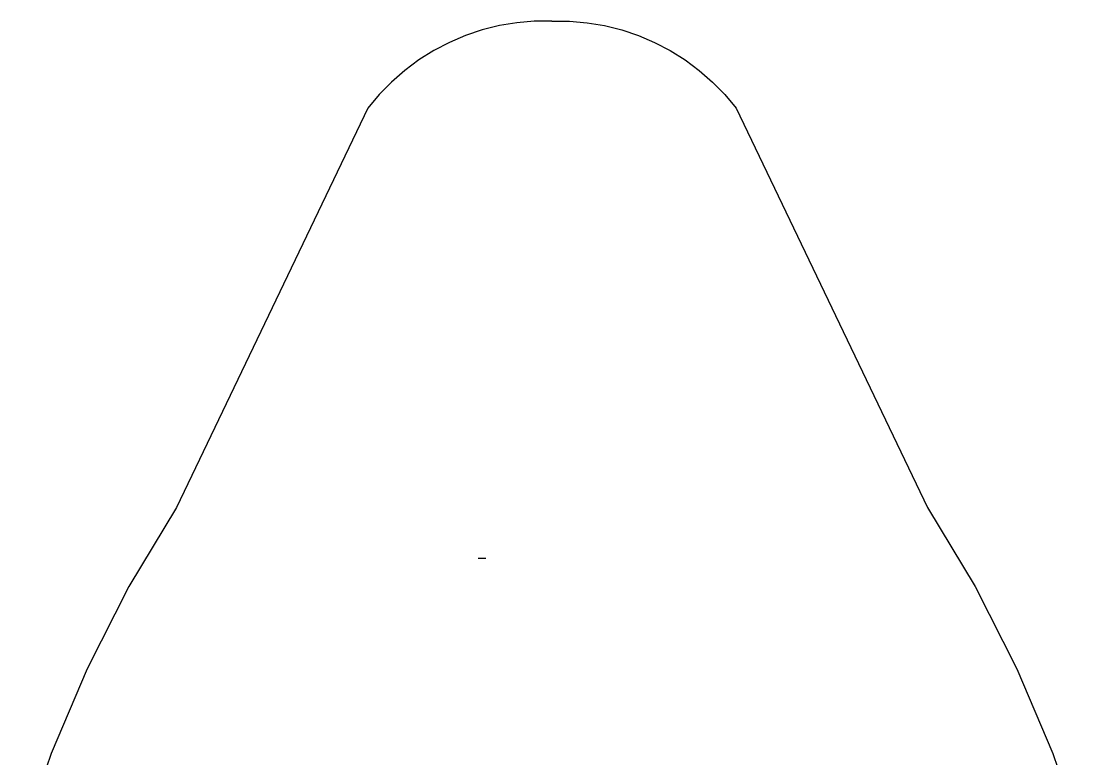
# Model space of a CAD drawing. Header units: metres. Extents: x 132 to 164, y 0 to 129.
# Drawn here: x 139.62 to 162.6, y 113.4 to 129.36 of the extents above; entities that cross this region are included whole.
import ezdxf

# ---------------------------------------------------------------- set-up
doc = ezdxf.new("R2010")
doc.units = ezdxf.units.M

msp = doc.modelspace()

# ---------------------------------------------------------------- linework, layer by layer
at = {"layer": 'Arm'}
for p, q in [((149.602, 129.176), (149.24, 129.055)), ((149.602, 129.176, 4), (149.24, 129.055, 4)), ((149.972, 129.268), (149.602, 129.176)), ((149.972, 129.268, 4), (149.602, 129.176, 4)), ((149.602, 129.176), (149.602, 129.176, 4)), ((150.348, 129.33), (149.972, 129.268)), ((150.348, 129.33, 4), (149.972, 129.268, 4)), ((149.972, 129.268), (149.972, 129.268, 4)), ((150.728, 129.362), (150.348, 129.33)), ((150.728, 129.362, 4), (150.348, 129.33, 4)), ((150.348, 129.33), (150.348, 129.33, 4)), ((151.11, 129.364), (150.728, 129.362)), ((151.11, 129.364, 4), (150.728, 129.362, 4)), ((150.728, 129.362), (150.728, 129.362, 4)), ((151.11, 129.364), (151.493, 129.362)), ((151.11, 129.364, 4), (151.493, 129.362, 4)), ((151.11, 129.364), (151.11, 129.364, 4)), ((151.493, 129.362), (151.873, 129.33)), ((151.493, 129.362, 4), (151.873, 129.33, 4)), ((151.493, 129.362), (151.493, 129.362, 4)), ((151.873, 129.33), (152.249, 129.268)), ((151.873, 129.33, 4), (152.249, 129.268, 4)), ((151.873, 129.33), (151.873, 129.33, 4)), ((152.249, 129.268), (152.62, 129.176)), ((152.249, 129.268, 4), (152.62, 129.176, 4)), ((152.249, 129.268), (152.249, 129.268, 4)), ((152.62, 129.176), (152.981, 129.055)), ((152.62, 129.176, 4), (152.981, 129.055, 4)), ((152.62, 129.176), (152.62, 129.176, 4)), ((149.24, 129.055), (148.889, 128.906)), ((149.24, 129.055, 4), (148.889, 128.906, 4)), ((149.24, 129.055), (149.24, 129.055, 4)), ((152.981, 129.055), (153.332, 128.906)), ((152.981, 129.055, 4), (153.332, 128.906, 4)), ((152.981, 129.055), (152.981, 129.055, 4)), ((148.551, 128.73), (148.228, 128.527)), ((148.551, 128.73, 4), (148.228, 128.527, 4)), ((148.889, 128.906), (148.551, 128.73)), ((148.889, 128.906, 4), (148.551, 128.73, 4)), ((148.551, 128.73), (148.551, 128.73, 4)), ((148.889, 128.906), (148.889, 128.906, 4)), ((153.332, 128.906), (153.671, 128.73)), ((153.332, 128.906, 4), (153.671, 128.73, 4)), ((153.332, 128.906), (153.332, 128.906, 4)), ((153.671, 128.73), (153.994, 128.527)), ((153.671, 128.73, 4), (153.994, 128.527, 4)), ((153.671, 128.73), (153.671, 128.73, 4)), ((148.228, 128.527), (147.922, 128.299)), ((148.228, 128.527, 4), (147.922, 128.299, 4)), ((148.228, 128.527), (148.228, 128.527, 4)), ((153.994, 128.527), (154.3, 128.299)), ((153.994, 128.527, 4), (154.3, 128.299, 4)), ((153.994, 128.527), (153.994, 128.527, 4)), ((147.922, 128.299), (147.635, 128.048)), ((147.922, 128.299, 4), (147.635, 128.048, 4)), ((147.922, 128.299), (147.922, 128.299, 4)), ((154.3, 128.299), (154.587, 128.048)), ((154.3, 128.299, 4), (154.587, 128.048, 4)), ((154.3, 128.299), (154.3, 128.299, 4)), ((147.635, 128.048), (147.368, 127.775)), ((147.635, 128.048, 4), (147.368, 127.775, 4)), ((147.635, 128.048), (147.635, 128.048, 4)), ((154.587, 128.048), (154.853, 127.775)), ((154.587, 128.048, 4), (154.853, 127.775, 4)), ((154.587, 128.048), (154.587, 128.048, 4)), ((147.368, 127.775), (147.125, 127.482)), ((147.368, 127.775, 4), (147.125, 127.482, 4)), ((147.368, 127.775), (147.368, 127.775, 4)), ((154.853, 127.775), (155.097, 127.482)), ((154.853, 127.775, 4), (155.097, 127.482, 4)), ((154.853, 127.775), (154.853, 127.775, 4)), ((147.125, 127.482), (142.978, 118.844)), ((147.125, 127.482, 4), (142.978, 118.844, 4)), ((147.125, 127.482), (147.125, 127.482, 4)), ((155.097, 127.482), (159.243, 118.844)), ((155.097, 127.482, 4), (159.243, 118.844, 4)), ((155.097, 127.482), (155.097, 127.482, 4)), ((142.978, 118.844), (141.952, 117.132)), ((142.978, 118.844, 4), (141.952, 117.132, 4)), ((142.978, 118.844), (142.978, 118.844, 4)), ((159.243, 118.844), (160.27, 117.132)), ((159.243, 118.844, 4), (160.27, 117.132, 4)), ((159.243, 118.844), (159.243, 118.844, 4)), ((149.681, 117.736), (149.511, 117.736)), ((141.952, 117.132), (141.047, 115.353)), ((141.952, 117.132, 4), (141.047, 115.353, 4)), ((141.952, 117.132), (141.952, 117.132, 4)), ((160.27, 117.132), (161.175, 115.353)), ((160.27, 117.132, 4), (161.175, 115.353, 4)), ((160.27, 117.132), (160.27, 117.132, 4)), ((141.047, 115.353), (140.268, 113.515)), ((141.047, 115.353, 4), (140.268, 113.515, 4)), ((141.047, 115.353), (141.047, 115.353, 4)), ((161.175, 115.353), (161.953, 113.515)), ((161.175, 115.353, 4), (161.953, 113.515, 4)), ((161.175, 115.353), (161.175, 115.353, 4)), ((140.268, 113.515), (139.62, 111.628)), ((140.268, 113.515, 4), (139.62, 111.628, 4)), ((140.268, 113.515), (140.268, 113.515, 4)), ((161.953, 113.515), (162.602, 111.628)), ((161.953, 113.515, 4), (162.602, 111.628, 4)), ((161.953, 113.515), (161.953, 113.515, 4))]:
    msp.add_line(p, q, dxfattribs=at)

doc.saveas('drawing.dxf')
